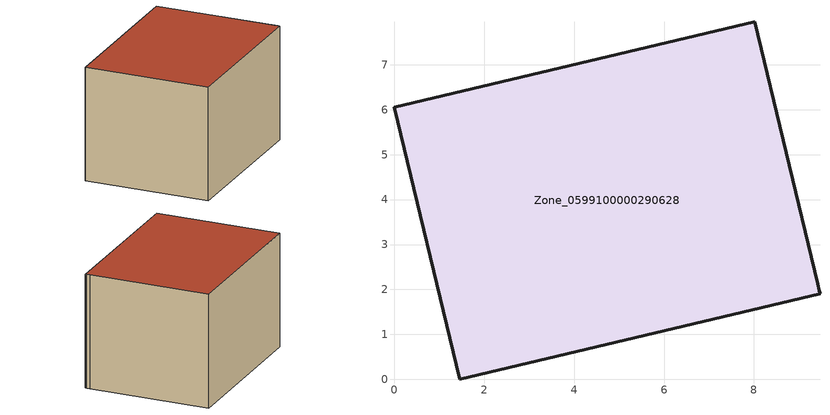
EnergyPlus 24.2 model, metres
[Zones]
Zone_0599100000290628
 floor ground (C_G): 8.02,7.96 9.42,2.13 9.45,1.97 9.47,1.9 1.45,0 0,6.05 z0
 wall outside (C_F): 1.45,0 9.47,1.9 9.45,1.97 9.42,2.13 8.02,7.96 0,6.05 1.45,0 z0:5.69
 roof outside (C_R): 9.45,1.97 9.42,2.13 8.02,7.96 0,6.05 1.45,0 9.47,1.9 z5.69
[BUILDING]
Pand.0599100000290628: North Axis=0; Terrain=City; Loads Convergence Tolerance Value=0.04; Temperature Convergence Tolerance Value=0.4; Solar Distribution=FullExterior; Maximum Number of Warmup Days=25; Minimum Number of Warmup Days=1
[Site:Location]
Rotterdam.The.Hague.AP_ZH_NLD Design_Conditions: Latitude=51.96; Longitude=4.45; Time Zone=1; Elevation=-4.5
[SITE:GROUNDTEMPERATURE:BUILDINGSURFACE]
18, 18, 18, 18, 18, 18, 18, 18, 18, 18, 18, 18
[MATERIAL] Thermal Absorptance=0.9; Solar Absorptance=0.7; Visible Absorptance=0.7
Name | Roughness | Thickness | Conductivity | Density | Specific Heat
G.TI.1965-1974 | MediumSmooth | 0.15 | 0.882353 | 540 | 1210
F.TI.1965-1974 | Rough | 0.3 | 0.697674 | 1920 | 840
R.TI.1965-1974 | MediumRough | 0.2 | 0.232558 | 1500 | 1000
[CONSTRUCTION]
C_G: G.TI.1965-1974
C_F: F.TI.1965-1974
C_R: R.TI.1965-1974
[ZONE]
Zone_0599100000290628: Type=1; Multiplier=1; Ceiling Height=Autocalculate; Volume=Autocalculate; Floor Area=autocalculate; Part of Total Floor Area=Yes
[ZONEINFILTRATION:DESIGNFLOWRATE]
Infil_Zone_0599100000290628: Zone or ZoneList or Space or SpaceList=Zone_0599100000290628; Schedule=AlwaysOn; Design Flow Rate Calculation Method=Flow/Area; Flow Rate per Floor Area=0.003; Constant Term Coefficient=1; Temperature Term Coefficient=0; Velocity Term Coefficient=0; Velocity Squared Term Coefficient=0
[HVACTEMPLATE:ZONE:IDEALLOADSAIRSYSTEM]
Zone_0599100000290628: Maximum Heating Supply Air Temperature=50; Minimum Cooling Supply Air Temperature=13; Maximum Heating Supply Air Humidity Ratio=0.0156; Minimum Cooling Supply Air Humidity Ratio=0.0077; Heating Limit=NoLimit; Cooling Limit=NoLimit; Dehumidification Control Type=ConstantSensibleHeatRatio; Cooling Sensible Heat Ratio=0.7; Dehumidification Setpoint=60; Humidification Control Type=None; Humidification Setpoint=30; Outdoor Air Method=None; Outdoor Air Flow Rate per Person=0.00944; Outdoor Air Flow Rate per Zone Floor Area=0; Outdoor Air Flow Rate per Zone=0; Demand Controlled Ventilation Type=None; Outdoor Air Economizer Type=NoEconomizer; Heat Recovery Type=None; Sensible Heat Recovery Effectiveness=0.7; Latent Heat Recovery Effectiveness=0.65
[ZONECONTROL:THERMOSTAT]
ThermostatControl_Zone_0599100000290628: Zone or ZoneList=Zone_0599100000290628; Control Type Schedule=DualSetpointControlType; Control 1=Thermostat_Zone_0599100000290628; Temperature Difference Between Cutout And Setpoint=0
[THERMOSTATSETPOINT:DUALSETPOINT]
Thermostat_Zone_0599100000290628: Heating Setpoint Temperature Schedule=HeatingSetpoint_Zone_0599100000290628; Cooling Setpoint Temperature Schedule=CoolingSetpoint_Zone_0599100000290628
[SCHEDULE:COMPACT]
HeatingSetpoint_Zone_0599100000290628: Through: 12/31, For: AllDays, Until: 24:00, 21
CoolingSetpoint_Zone_0599100000290628: Through: 12/31, For: AllDays, Until: 24:00, 24
DualSetpointControlType: Through: 12/31, For: AllDays, Until: 24:00, 4
AlwaysOn: Through: 12/31, For: AllDays, Until: 24:00, 1
